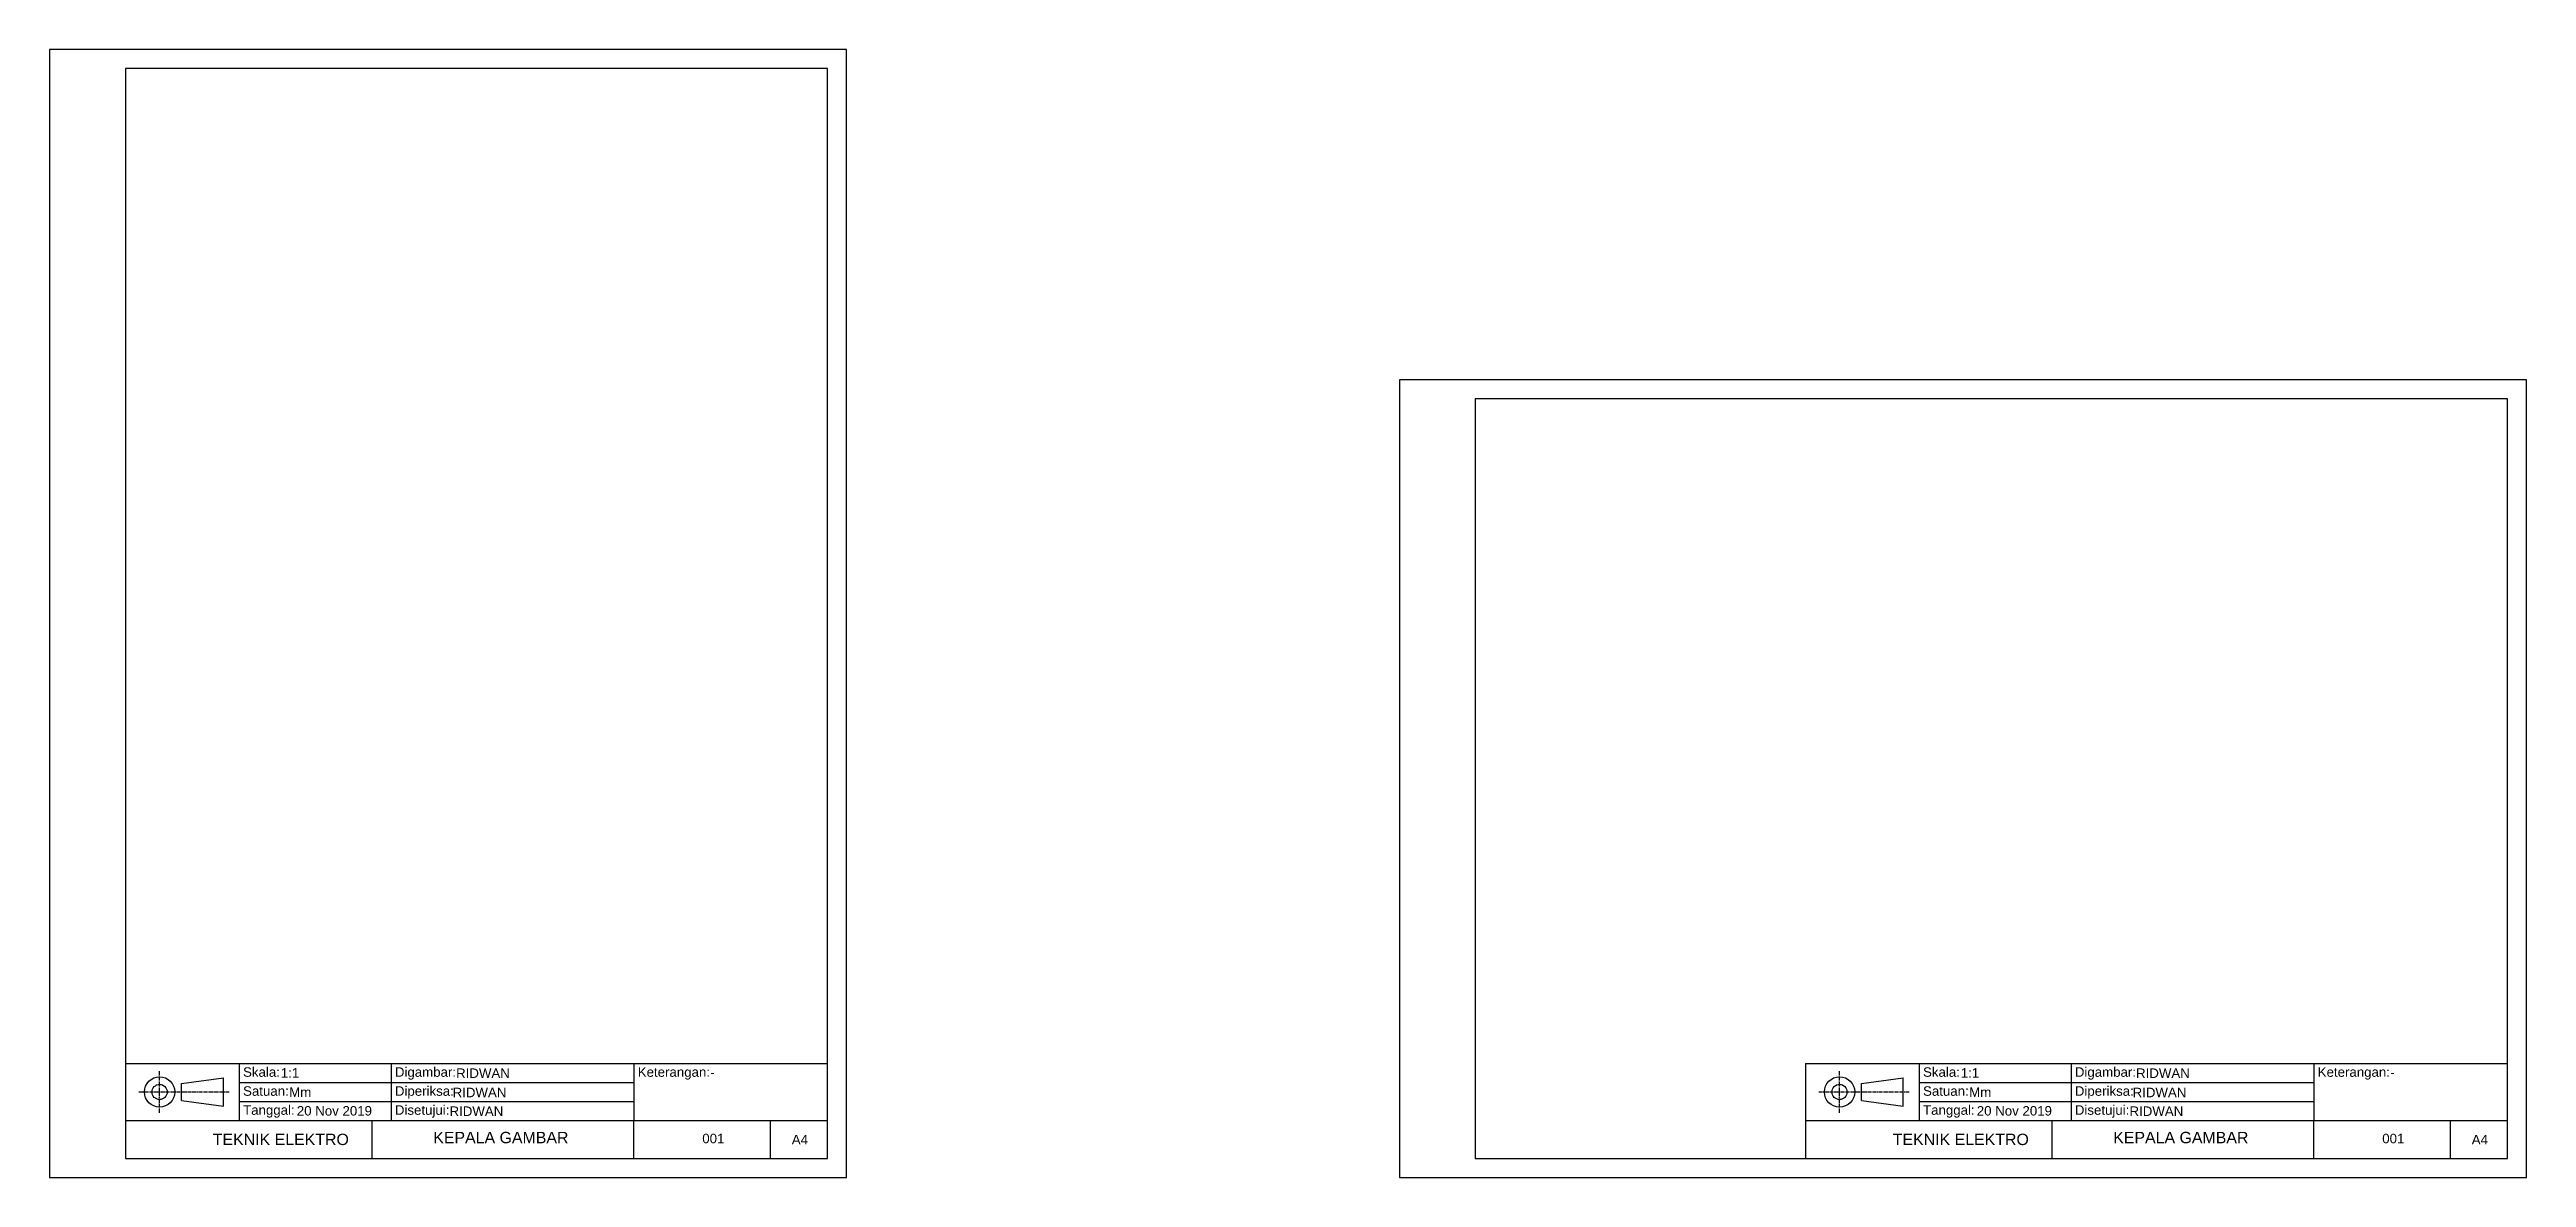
# Model space of a CAD drawing. Header units: millimetres. Extents: x 250 to 903, y 250 to 547.
import ezdxf

# ---------------------------------------------------------------- set-up
doc = ezdxf.new("R2010")
doc.units = ezdxf.units.MM
doc.header["$LTSCALE"] = 0.05
doc.linetypes.add('CENTER2', pattern=[28.575, 19.05, -3.175, 3.175, -3.175])
doc.styles.get("Standard").update_dxf_attribs({"font": 'arial.ttf'})

# ---------------------------------------------------------------- blocks, each defined once
blk = doc.blocks.new('ETIKET A4 PORTRAIT')
for p, q in [((210, 297), (0, 297)), ((0, 297), (0, 0)), ((210, 0), (210, 297)), ((205, 292), (20, 292)), ((20, 292), (20, 5)), ((205, 5), (205, 292)), ((20, 30), (205, 30)), ((34.8, 24.75), (45.8, 26.22)), ((45.8, 18.78), (45.8, 26.22)), ((50, 30), (50, 15)), ((90, 30), (90, 15)), ((154, 30), (154, 15)), ((34.8, 20.25), (34.8, 24.75)), ((34.8, 20.25), (45.8, 18.78)), ((50, 25), (154, 25)), ((50, 20), (154, 20)), ((20, 15), (205, 15)), ((85, 5), (85, 15)), ((154, 5), (154, 15)), ((190, 5), (190, 15)), ((0, 0), (210, 0)), ((20, 5), (205, 5))]:
    blk.add_line(p, q)
at = {"linetype": 'CENTER2'}
for p, q in [((29, 17), (29, 28)), ((23.5, 22.5), (47.3, 22.5))]:
    blk.add_line(p, q, dxfattribs=at)
for radius in [4, 2]:
    blk.add_circle((29, 22.5), radius)
at = {"char_height": 2.5, "attachment_point": 1}
for s, insert in [('Skala:', (51, 29)), ('Digambar:', (91, 29)), ('Keterangan:', (155, 29)), ('Satuan:', (51, 24)), ('Diperiksa:', (91, 24)), ('Tanggal:', (51, 19)), ('Disetujui:', (91, 19))]:
    blk.add_mtext_dynamic_manual_height_columns(s, width=8.6147, gutter_width=12.5, heights=[0], dxfattribs=dict(at, insert=insert))
for tag, p, height in [('SKALA', (60.94, 26.29), 2.5), ('DIGAMBAR', (107.13, 26.2), 2.5), ('KETERANGAN', (174.11, 26.43), 2.5), ('SATUAN', (63.15, 21.2), 2.5), ('DIPERIKSA', (106.22, 21.12), 2.5), ('TANGGAL', (65.16, 16.29), 2.5), ('DISETUJUI', (105.4, 16.19), 2.5), ('JURUSAN', (43.01, 8.52), 3), ('JUDUL_GAMBAR', (101.11, 9), 3), ('NO.', (172, 9), 2.5), ('UKURAN', (195.58, 8.71), 2.5)]:
    blk.add_attdef(tag, p, '', height=height)
blk = doc.blocks.new('ETIKET A4 LANDSCAPE')
for p, q in [((297, 210), (0, 210)), ((0, 210), (0, 0)), ((297, 0), (297, 210)), ((292, 205), (20, 205)), ((20, 205), (20, 5)), ((292, 5), (292, 205)), ((107, 30), (292, 30)), ((107, 30), (107, 5)), ((121.8, 24.75), (132.8, 26.22)), ((132.8, 18.78), (132.8, 26.22)), ((137, 30), (137, 15)), ((177, 30), (177, 15)), ((241, 30), (241, 15)), ((121.8, 20.25), (121.8, 24.75)), ((121.8, 20.25), (132.8, 18.78)), ((137, 25), (241, 25)), ((137, 20), (241, 20)), ((107, 15), (292, 15)), ((172, 5), (172, 15)), ((241, 5), (241, 15)), ((277, 5), (277, 15)), ((0, 0), (297, 0)), ((20, 5), (292, 5)), ((107, 5), (292, 5))]:
    blk.add_line(p, q)
at = {"linetype": 'CENTER2'}
for p, q in [((116, 17), (116, 28)), ((110.5, 22.5), (134.3, 22.5))]:
    blk.add_line(p, q, dxfattribs=at)
for radius in [4, 2]:
    blk.add_circle((116, 22.5), radius)
at = {"char_height": 2.5, "attachment_point": 1}
for s, insert in [('Skala:', (138, 29)), ('Digambar:', (178, 29)), ('Keterangan:', (242, 29)), ('Satuan:', (138, 24)), ('Diperiksa:', (178, 24)), ('Tanggal:', (138, 19)), ('Disetujui:', (178, 19))]:
    blk.add_mtext_dynamic_manual_height_columns(s, width=8.6147, gutter_width=12.5, heights=[0], dxfattribs=dict(at, insert=insert))
for tag, p, height in [('SKALA', (147.94, 26.29), 2.5), ('DIGAMBAR', (194.13, 26.2), 2.5), ('KETERANGAN', (261.11, 26.43), 2.5), ('SATUAN', (150.15, 21.2), 2.5), ('DIPERIKSA', (193.22, 21.12), 2.5), ('TANGGAL', (152.16, 16.29), 2.5), ('DISETUJUI', (192.4, 16.19), 2.5), ('JURUSAN', (130.01, 8.52), 3), ('JUDUL_GAMBAR', (188.11, 9), 3), ('NO.', (259, 9), 2.5), ('UKURAN', (282.58, 8.71), 2.5)]:
    blk.add_attdef(tag, p, '', height=height)

msp = doc.modelspace()

# ---------------------------------------------------------------- block references
for name, p in [('ETIKET A4 PORTRAIT', (250, 250)), ('ETIKET A4 LANDSCAPE', (605.67, 250))]:
    msp.add_blockref(name, p).add_auto_attribs({'JURUSAN': 'TEKNIK ELEKTRO', 'JUDUL_GAMBAR': 'KEPALA GAMBAR', 'UKURAN': 'A4', 'NO.': '001', 'KETERANGAN': '-', 'DISETUJUI': 'RIDWAN', 'DIPERIKSA': 'RIDWAN', 'DIGAMBAR': 'RIDWAN', 'TANGGAL': '20 Nov 2019', 'SATUAN': 'Mm', 'SKALA': '1:1'})

doc.saveas('drawing.dxf')
